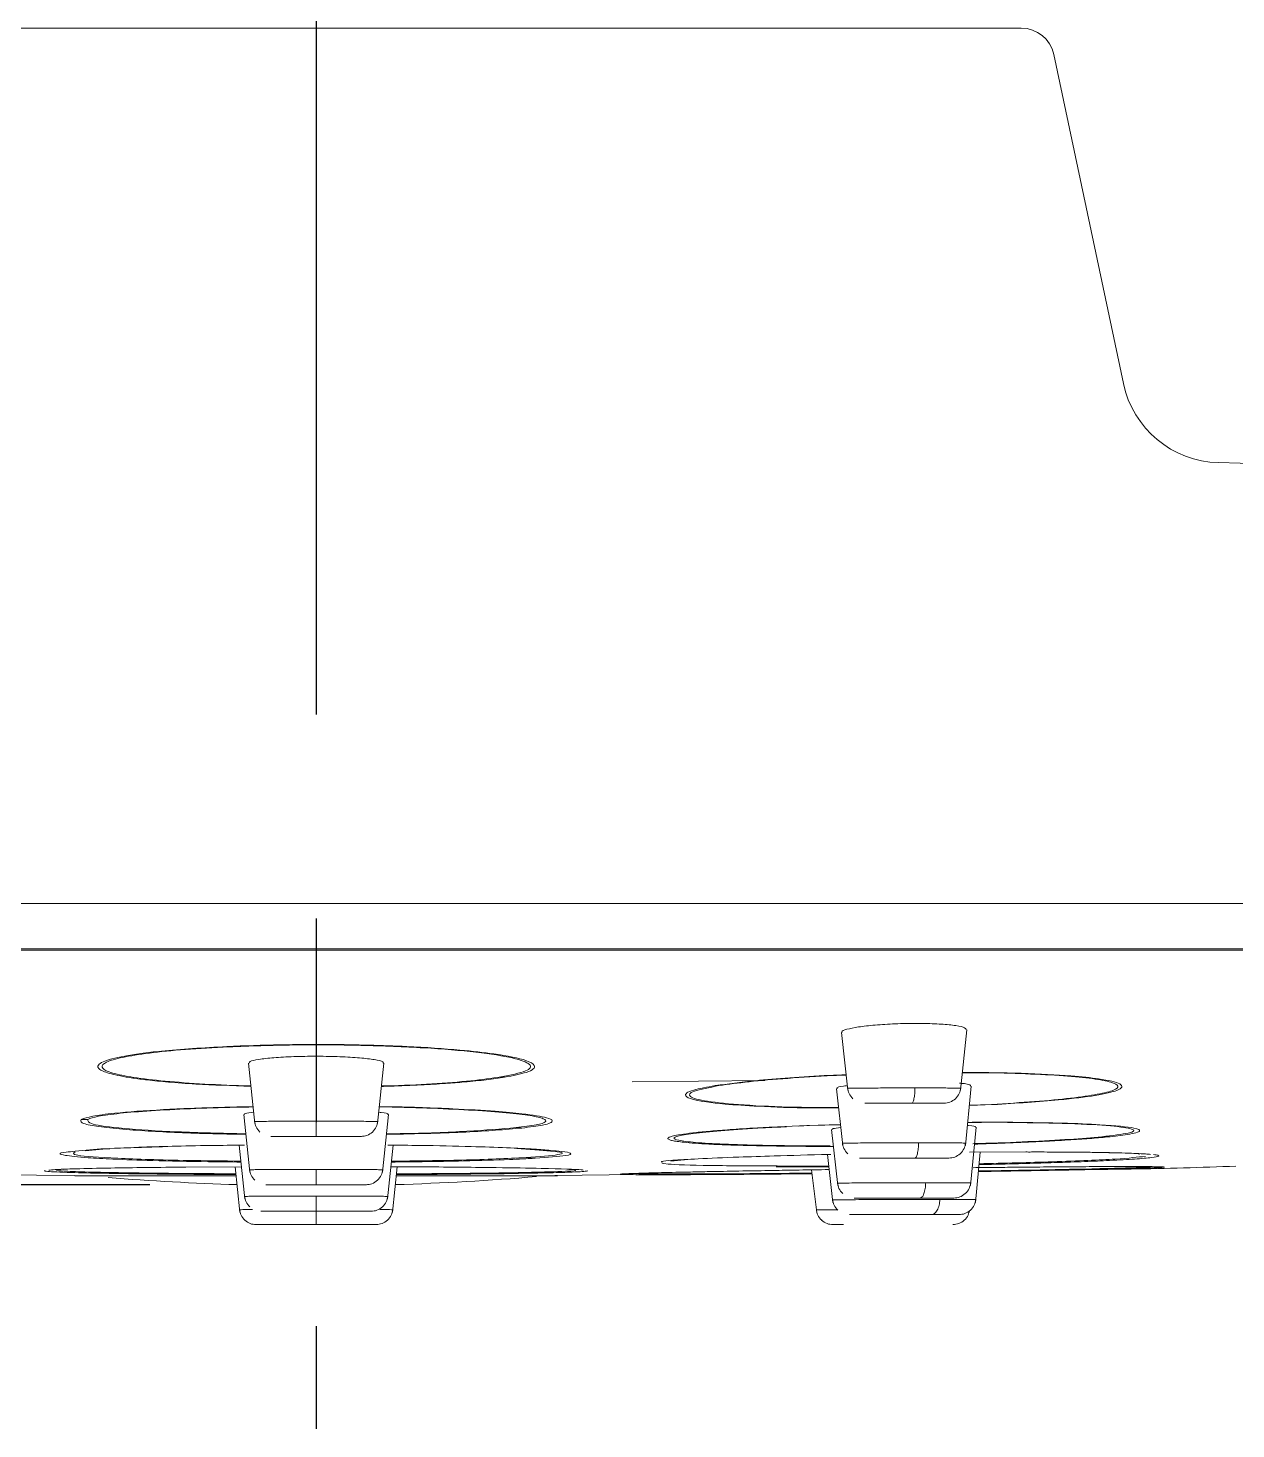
# Model space of a CAD drawing. Extents: x -6207 to -5787, y -4608 to -3937.
# Drawn here: x -5955.97 to -5948.71, y -4094.89 to -4086.47 of the extents above; entities that cross this region are included whole.
import ezdxf

# ---------------------------------------------------------------- set-up
doc = ezdxf.new("R2010")
doc.units = 0
doc.header["$LTSCALE"] = 7
doc.linetypes.add('CENTER', pattern=[2, 1.25, -0.25, 0.25, -0.25])
doc.layers.get('0').update_dxf_attribs({"color": 2, "linetype": 'CONTINUOUS'})
doc.layers.add('CL', color=1, linetype='CENTER')
doc.layers.add('D', color=2, linetype='CONTINUOUS')

msp = doc.modelspace()

# ---------------------------------------------------------------- linework, layer by layer
at = {"color": 7, "linetype": 'Continuous', "lineweight": 15}
for p, q in [((-5949.38819, -4088.60541), (-5949.80645, -4086.6282)), ((-5954.24, -4091.7296), (-5976.30946, -4091.7296)), ((-5932.17055, -4091.7296), (-5954.24, -4091.7296)), ((-5951.0821, -4092.50582), (-5951.04449, -4092.85241)), ((-5950.36705, -4092.85241), (-5950.33003, -4092.48858)), ((-5954.64696, -4092.68923), (-5954.60875, -4093.05265)), ((-5953.87125, -4093.05265), (-5953.83307, -4092.68945)), ((-5952.34001, -4092.80236), (-5951.54352, -4092.7928)), ((-5951.11266, -4092.84296), (-5951.0754, -4093.18383)), ((-5950.33814, -4093.18383), (-5950.30217, -4092.82739)), ((-5954.67504, -4092.99796), (-5954.63868, -4093.34381)), ((-5953.84132, -4093.34381), (-5953.80498, -4092.9981)), ((-5951.2908, -4093.06431), (-5951.08919, -4093.05766)), ((-5951.27506, -4093.06484), (-5951.08904, -4093.05902)), ((-5950.29498, -4093.04545), (-5950.29483, -4093.04481)), ((-5951.46664, -4093.07254), (-5951.2908, -4093.06431)), ((-5951.44669, -4093.07292), (-5951.41346, -4093.07137)), ((-5951.34354, -4093.06808), (-5951.27506, -4093.06484)), ((-5951.1424, -4093.08806), (-5951.105, -4093.42537)), ((-5950.30795, -4093.42537), (-5950.27299, -4093.07361)), ((-5955.68849, -4093.21881), (-5955.5342, -4093.20481)), ((-5955.62772, -4093.2169), (-5955.48053, -4093.20309)), ((-5955.48053, -4093.20309), (-5955.16311, -4093.19117)), ((-5954.70257, -4093.18202), (-5954.66874, -4093.50379)), ((-5953.81126, -4093.50379), (-5953.77742, -4093.18188)), ((-5953.03299, -4093.20183), (-5952.89904, -4093.21218)), ((-5950.31348, -4093.22472), (-5949.94001, -4093.223)), ((-5950.2879, -4093.22358), (-5949.97512, -4093.22152)), ((-5950.27759, -4093.52568), (-5950.24858, -4093.22441)), ((-5955.02343, -4093.3137), (-5954.68894, -4093.31165)), ((-5954.72738, -4093.31189), (-5954.69869, -4093.58485)), ((-5953.78132, -4093.58485), (-5953.75261, -4093.31181)), ((-5952.10864, -4093.27734), (-5951.98696, -4093.26632)), ((-5951.16746, -4093.23821), (-5951.13471, -4093.52568)), ((-5956.21336, -4093.35986), (-5955.6903, -4093.36496)), ((-5955.71023, -4093.325), (-5955.75886, -4093.32767)), ((-5952.80536, -4093.36484), (-5952.31398, -4093.35926)), ((-5952.72115, -4093.32767), (-5952.684, -4093.32972)), ((-5952.68137, -4093.33325), (-5952.69221, -4093.32886)), ((-5952.33077, -4093.35208), (-5952.3405, -4093.3518)), ((-5951.26232, -4093.33036), (-5951.23144, -4093.58685)), ((-5950.31439, -4093.58685), (-5950.31347, -4093.57665))]:
    msp.add_line(p, q, dxfattribs=at)
at = {"color": 8, "linetype": 'Continuous', "lineweight": 15}
for p, q in [((-5932.38948, -4092.00247), (-5976.09053, -4092.00247)), ((-5932.41765, -4092.01098), (-5976.06236, -4092.01098)), ((-5950.17135, -4092.93859), (-5950.31399, -4092.94453)), ((-5950.18122, -4092.93678), (-5950.31374, -4092.942)), ((-5951.15977, -4093.30571), (-5951.44065, -4093.30728)), ((-5955.69031, -4093.36598), (-5954.72169, -4093.36598)), ((-5953.75831, -4093.36598), (-5952.7897, -4093.36598))]:
    msp.add_line(p, q, dxfattribs=at)
at = {"color": 7, "linetype": 'Continuous', "lineweight": 15}
for centre, radius, start, end in [((-5950.00212, -4086.6696), 0.2, 11.944177, 90), ((-5948.80119, -4088.48123), 0.6, 191.944177, 268.552467), ((-5954.24, -4303.71282), 214.7003, 84.103541, 88.5524666), ((-5954.74919, -4092.47857), 0.1139, 256.106658, 261.557884), ((-5953.0875, -4092.34429), 0.43017, 264.451778, 267.403344), ((-5951.82529, -4092.39612), 0.42829, 267.90221, 270.863348), ((-5950.15772, -4092.83654), 0.10296, 256.804446, 262.391061), ((-5955.64335, -4092.44234), 0.58534, 269.203389, 272.987792), ((-5952.99136, -4092.61921), 0.46004, 264.094989, 268.525948), ((-5951.27954, -4092.96282), 0.10211, 263.668308, 272.514831), ((-5949.48291, -4092.69329), 0.43955, 265.448822, 269.783566), ((-5955.52106, -4092.77563), 0.42939, 268.247222, 275.41683), ((-5952.91751, -4092.82065), 0.44046, 262.030577, 269.289436), ((-5954.24, -4077.52629), 15.9, 265.488961, 268.28411), ((-5954.24, -4077.52629), 15.9, 271.71589, 274.780192), ((-5952.83353, -4092.90482), 0.44345, 262.043629, 269.875126)]:
    msp.add_arc(centre, radius, start, end, dxfattribs=at)
for points, knots in [([(-5950.00212, -4086.46961), (-5950.01587, -4086.46961), (-5950.0442, -4086.46961), (-5950.27996, -4086.46961), (-5950.67097, -4086.46961), (-5951.22206, -4086.46961), (-5951.78881, -4086.46961), (-5952.28722, -4086.46961), (-5952.79662, -4086.46961), (-5953.44917, -4086.46961), (-5954.23998, -4086.46961), (-5955.03092, -4086.46961), (-5955.82074, -4086.46961), (-5956.58025, -4086.46961), (-5957.25798, -4086.46961), (-5957.71816, -4086.46961), (-5958.00954, -4086.46961), (-5958.24043, -4086.46961), (-5958.43601, -4086.46961), (-5958.4642, -4086.46961), (-5958.47789, -4086.46961)], [0, 0, 0, 0, 0.0582484, 0.1199858, 0.18429, 0.2499586, 0.3156275, 0.3478168, 0.3800139, 0.4417517, 0.4999999, 0.5582485, 0.6199858, 0.6842901, 0.7499587, 0.8156275, 0.8478168, 0.8800141, 0.9417516, 1, 1, 1, 1]), ([(-5976.39824, -4091.7296), (-5976.38093, -4091.7296), (-5976.34571, -4091.7296), (-5976.05465, -4091.7296), (-5975.57204, -4091.7296), (-5974.87059, -4091.7296), (-5973.95101, -4091.7296), (-5972.81438, -4091.7296), (-5971.47062, -4091.7296), (-5969.93622, -4091.7296), (-5968.23426, -4091.7296), (-5966.3931, -4091.7296), (-5964.44487, -4091.7296), (-5962.4237, -4091.7296), (-5960.36385, -4091.7296), (-5958.29803, -4091.7296), (-5956.25607, -4091.7296), (-5954.24, -4091.7296), (-5952.22394, -4091.7296), (-5950.18197, -4091.7296), (-5948.11616, -4091.7296), (-5946.05631, -4091.7296), (-5944.03513, -4091.7296), (-5942.08691, -4091.7296), (-5940.24575, -4091.7296), (-5938.54379, -4091.7296), (-5937.00939, -4091.7296), (-5935.66563, -4091.7296), (-5934.529, -4091.7296), (-5933.60941, -4091.7296), (-5932.90797, -4091.7296), (-5932.42536, -4091.7296), (-5932.1343, -4091.7296), (-5932.09908, -4091.7296), (-5932.08176, -4091.7296)], [0, 0, 0, 0, 0.0286421, 0.0582483, 0.0887341, 0.1199938, 0.1519013, 0.1843126, 0.2170687, 0.25, 0.2829313, 0.3156874, 0.3480988, 0.3800062, 0.4112659, 0.4417517, 0.4713579, 0.5, 0.5286421, 0.5582484, 0.5887341, 0.6199937, 0.6519013, 0.6843126, 0.7170687, 0.75, 0.7829313, 0.8156874, 0.8480987, 0.8800063, 0.9112659, 0.9417517, 0.9713579, 1, 1, 1, 1]), ([(-5950.33345, -4092.48822), (-5950.33431, -4092.48418), (-5950.33624, -4092.47508), (-5950.38995, -4092.46317), (-5950.4785, -4092.45405), (-5950.5678, -4092.45076), (-5950.66204, -4092.4501), (-5950.76105, -4092.45216), (-5950.88266, -4092.45976), (-5950.98563, -4092.47141), (-5951.05424, -4092.48583), (-5951.08579, -4092.4978), (-5951.07925, -4092.50402), (-5951.07784, -4092.50536)], [0, 0, 0, 0, 0.08583435, 0.19310593, 0.29994181, 0.40618549, 0.43921359, 0.54496072, 0.65069686, 0.75673228, 0.86334289, 0.97047701, 1, 1, 1, 1]), ([(-5954.77654, -4092.58914), (-5954.67066, -4092.58513), (-5954.47251, -4092.57763), (-5954.09798, -4092.57569), (-5953.71669, -4092.58574), (-5953.38579, -4092.60767), (-5953.13226, -4092.63631), (-5952.97583, -4092.66875), (-5952.91211, -4092.70721), (-5952.94665, -4092.74252), (-5953.05798, -4092.76439), (-5953.10699, -4092.77401)], [0, 0, 0, 0, 0.1017509, 0.1904173, 0.3360251, 0.4505931, 0.5426567, 0.6767726, 0.7694343, 0.8985169, 1, 1, 1, 1]), ([(-5954.76591, -4092.59124), (-5954.63714, -4092.58661), (-5954.37985, -4092.57736), (-5953.96524, -4092.58028), (-5953.58286, -4092.59563), (-5953.26344, -4092.62226), (-5953.0412, -4092.65738), (-5952.93861, -4092.69681), (-5952.9558, -4092.73726), (-5953.07134, -4092.76071), (-5953.12909, -4092.77244)], [0, 0, 0, 0, 0.1251441, 0.2500377, 0.3749949, 0.4999063, 0.6249039, 0.7499486, 0.8750223, 1, 1, 1, 1]), ([(-5953.83839, -4092.6889), (-5953.8368, -4092.68727), (-5953.83086, -4092.68117), (-5953.86866, -4092.67066), (-5953.94758, -4092.65933), (-5954.06245, -4092.65123), (-5954.16607, -4092.64833), (-5954.27119, -4092.64766), (-5954.37692, -4092.64945), (-5954.49872, -4092.65615), (-5954.59004, -4092.66642), (-5954.64246, -4092.67791), (-5954.64221, -4092.68558), (-5954.64211, -4092.68873)], [0, 0, 0, 0, 0.0391145, 0.146298, 0.2534367, 0.3603056, 0.4667991, 0.4999783, 0.6061559, 0.7123243, 0.8186754, 0.9253865, 1, 1, 1, 1]), ([(-5950.30733, -4092.82687), (-5950.30727, -4092.8245), (-5950.30709, -4092.81851), (-5950.335, -4092.81242), (-5950.36921, -4092.81003), (-5950.37289, -4092.80978)], [0, 0, 0, 0, 0.3685308, 0.9320842, 1, 1, 1, 1]), ([(-5951.05265, -4092.82461), (-5951.05862, -4092.82535), (-5951.09227, -4092.82958), (-5951.11358, -4092.83602), (-5951.1086, -4092.84096), (-5951.10718, -4092.84237)], [0, 0, 0, 0, 0.1334936, 0.7536131, 1, 1, 1, 1]), ([(-5951.04606, -4092.8375), (-5951.04395, -4092.84954), (-5951.03958, -4092.87451), (-5951.02269, -4092.89348), (-5951.01394, -4092.90331)], [0, 0, 0, 0, 0.4819711, 1, 1, 1, 1]), ([(-5950.64073, -4092.83831), (-5950.64117, -4092.85009), (-5950.64208, -4092.87449), (-5950.64657, -4092.90496), (-5950.65277, -4092.92576), (-5950.6575, -4092.92835), (-5950.65978, -4092.92961)], [0, 0, 0, 0, 0.2411374, 0.4999431, 0.7587841, 1, 1, 1, 1]), ([(-5950.39769, -4092.90331), (-5950.38894, -4092.89348), (-5950.37205, -4092.87451), (-5950.36768, -4092.84954), (-5950.36557, -4092.8375)], [0, 0, 0, 0, 0.5180517, 1, 1, 1, 1]), ([(-5950.9419, -4092.92961), (-5950.94191, -4092.92961), (-5950.94213, -4092.92961), (-5950.90869, -4092.92961), (-5950.84433, -4092.92961), (-5950.75413, -4092.92961), (-5950.69116, -4092.92961), (-5950.65978, -4092.92961)], [0, 0, 0, 0, 0.0059113, 0.2547957, 0.5035228, 0.7526414, 1, 1, 1, 1]), ([(-5950.65978, -4092.92961), (-5950.62973, -4092.92961), (-5950.56937, -4092.92961), (-5950.5018, -4092.92961), (-5950.46234, -4092.92961), (-5950.46723, -4092.92961), (-5950.46967, -4092.92961)], [0, 0, 0, 0, 0.2486017, 0.4992969, 0.7495733, 1, 1, 1, 1]), ([(-5950.39769, -4092.90331), (-5950.40824, -4092.91117), (-5950.42861, -4092.92635), (-5950.45387, -4092.92853), (-5950.46605, -4092.92958)], [0, 0, 0, 0, 0.5179646, 1, 1, 1, 1]), ([(-5954.61597, -4092.98401), (-5954.636, -4092.98638), (-5954.67169, -4092.99061), (-5954.67032, -4092.99534), (-5954.66971, -4092.99741)], [0, 0, 0, 0, 0.561395, 1, 1, 1, 1]), ([(-5954.61031, -4093.03751), (-5954.60821, -4093.04955), (-5954.60384, -4093.07452), (-5954.58695, -4093.09349), (-5954.5782, -4093.10332)], [0, 0, 0, 0, 0.4819711, 1, 1, 1, 1]), ([(-5954.24, -4093.0383), (-5954.24, -4093.05008), (-5954.24, -4093.0745), (-5954.24, -4093.10497), (-5954.24, -4093.12574), (-5954.24, -4093.12834), (-5954.24, -4093.12959)], [0, 0, 0, 0, 0.2412793, 0.5000657, 0.7588018, 1, 1, 1, 1]), ([(-5953.90181, -4093.10332), (-5953.89306, -4093.09349), (-5953.87617, -4093.07452), (-5953.8718, -4093.04955), (-5953.8697, -4093.03751)], [0, 0, 0, 0, 0.5180289, 1, 1, 1, 1]), ([(-5953.81061, -4092.99751), (-5953.80911, -4092.99644), (-5953.80343, -4092.9924), (-5953.8244, -4092.9876), (-5953.85883, -4092.98471), (-5953.86407, -4092.98427)], [0, 0, 0, 0, 0.2337799, 0.8834893, 1, 1, 1, 1]), ([(-5950.32417, -4093.04538), (-5950.21314, -4093.04474), (-5950.09947, -4093.04407), (-5950.01218, -4093.04614), (-5950.01015, -4093.04619)], [0, 0, 0, 0, 0.9767248, 1, 1, 1, 1]), ([(-5950.32412, -4093.04495), (-5950.25008, -4093.04422), (-5950.12924, -4093.04301), (-5950.03265, -4093.04503), (-5949.99524, -4093.04581)], [0, 0, 0, 0, 0.6127108, 1, 1, 1, 1]), ([(-5954.51012, -4093.12959), (-5954.51028, -4093.12959), (-5954.51744, -4093.12959), (-5954.49337, -4093.12959), (-5954.43694, -4093.12959), (-5954.34573, -4093.12959), (-5954.27515, -4093.12959), (-5954.24, -4093.12959)], [0, 0, 0, 0, 0.0059252, 0.2548476, 0.5036186, 0.7527641, 1, 1, 1, 1]), ([(-5954.24, -4093.12959), (-5954.20489, -4093.12959), (-5954.13436, -4093.12959), (-5954.04307, -4093.12959), (-5953.98689, -4093.12959), (-5953.96239, -4093.12959), (-5953.96942, -4093.12959), (-5953.96944, -4093.12959)], [0, 0, 0, 0, 0.2483881, 0.498989, 0.7491673, 0.9995033, 1, 1, 1, 1]), ([(-5953.90181, -4093.10332), (-5953.91236, -4093.11118), (-5953.93273, -4093.12636), (-5953.95799, -4093.12854), (-5953.97016, -4093.12959)], [0, 0, 0, 0, 0.51796461, 1, 1, 1, 1]), ([(-5951.08713, -4093.07652), (-5951.10591, -4093.0786), (-5951.13956, -4093.08234), (-5951.13769, -4093.08589), (-5951.13687, -4093.08746)], [0, 0, 0, 0, 0.5580498, 1, 1, 1, 1]), ([(-5950.27878, -4093.07368), (-5950.27735, -4093.07277), (-5950.27209, -4093.06945), (-5950.29163, -4093.06604), (-5950.3234, -4093.06447), (-5950.32608, -4093.06434)], [0, 0, 0, 0, 0.2562052, 0.9371659, 1, 1, 1, 1]), ([(-5955.5342, -4093.20481), (-5955.46186, -4093.20133), (-5955.28568, -4093.19286), (-5954.97651, -4093.18474), (-5954.73951, -4093.1824), (-5954.66984, -4093.18171)], [0, 0, 0, 0, 0.3296891, 0.8029355, 1, 1, 1, 1]), ([(-5953.81011, -4093.18149), (-5953.74528, -4093.18215), (-5953.56434, -4093.18399), (-5953.24387, -4093.19145), (-5952.95917, -4093.20204), (-5952.86069, -4093.21115), (-5952.83057, -4093.21394)], [0, 0, 0, 0, 0.1457513, 0.406735, 0.818528, 1, 1, 1, 1]), ([(-5951.07713, -4093.1675), (-5951.07502, -4093.17954), (-5951.07065, -4093.20451), (-5951.05376, -4093.22348), (-5951.04501, -4093.2333)], [0, 0, 0, 0, 0.4819711, 1, 1, 1, 1]), ([(-5950.61881, -4093.16831), (-5950.61935, -4093.18008), (-5950.62048, -4093.20449), (-5950.62607, -4093.23495), (-5950.63376, -4093.25575), (-5950.63965, -4093.25835), (-5950.64249, -4093.2596)], [0, 0, 0, 0, 0.2411394, 0.4999403, 0.7587722, 1, 1, 1, 1]), ([(-5950.36864, -4093.2333), (-5950.35989, -4093.22348), (-5950.343, -4093.20451), (-5950.33863, -4093.17954), (-5950.33653, -4093.1675)], [0, 0, 0, 0, 0.5180289, 1, 1, 1, 1]), ([(-5949.94001, -4093.223), (-5949.94587, -4093.22327), (-5949.95758, -4093.2238), (-5949.96927, -4093.22228), (-5949.97512, -4093.22152)], [0, 0, 0, 0, 0.5000164, 1, 1, 1, 1]), ([(-5949.94001, -4093.223), (-5949.88948, -4093.22307), (-5949.78776, -4093.2232), (-5949.65935, -4093.22417), (-5949.54962, -4093.22557), (-5949.45763, -4093.22723), (-5949.37645, -4093.22935), (-5949.30832, -4093.23181), (-5949.25541, -4093.2344), (-5949.23385, -4093.23634), (-5949.22437, -4093.23719)], [0, 0, 0, 0, 0.1461952, 0.2942714, 0.4150274, 0.5360896, 0.6597685, 0.7822184, 0.9042108, 1, 1, 1, 1]), ([(-5949.51394, -4093.22632), (-5949.40883, -4093.22854), (-5949.3001, -4093.23083), (-5949.29044, -4093.23516), (-5949.29012, -4093.23531)], [0, 0, 0, 0, 0.9667709, 1, 1, 1, 1]), ([(-5955.84574, -4093.33227), (-5955.83669, -4093.3311), (-5955.81431, -4093.32821), (-5955.68731, -4093.32376), (-5955.44703, -4093.31818), (-5955.18425, -4093.3154), (-5955.02343, -4093.3137)], [0, 0, 0, 0, 0.1525766, 0.3772522, 0.6188679, 1, 1, 1, 1]), ([(-5953.79106, -4093.31162), (-5953.72365, -4093.31192), (-5953.49157, -4093.31292), (-5953.16832, -4093.31637), (-5952.83433, -4093.32229), (-5952.6548, -4093.32789), (-5952.63767, -4093.33157), (-5952.63463, -4093.33222)], [0, 0, 0, 0, 0.1122684, 0.3865366, 0.6064827, 0.9302848, 1, 1, 1, 1]), ([(-5952.16605, -4093.28113), (-5952.1493, -4093.27839), (-5952.11609, -4093.27295), (-5951.93848, -4093.26348), (-5951.73135, -4093.25464), (-5951.46236, -4093.2459), (-5951.27354, -4093.24013), (-5951.15046, -4093.23783), (-5951.14665, -4093.23776)], [0, 0, 0, 0, 0.1895577, 0.3759277, 0.6012456, 0.7654905, 0.9927397, 1, 1, 1, 1]), ([(-5951.44065, -4093.30728), (-5951.44643, -4093.30871), (-5951.45801, -4093.31158), (-5951.46967, -4093.31243), (-5951.4755, -4093.31286)], [0, 0, 0, 0, 0.4999735, 1, 1, 1, 1]), ([(-5950.97426, -4093.2596), (-5950.97564, -4093.2596), (-5950.97841, -4093.2596), (-5950.93004, -4093.2596), (-5950.85083, -4093.2596), (-5950.74824, -4093.2596), (-5950.67765, -4093.2596), (-5950.64249, -4093.2596)], [0, 0, 0, 0, 0.200289, 0.4005458, 0.6006707, 0.8011058, 1, 1, 1, 1]), ([(-5950.64249, -4093.2596), (-5950.60943, -4093.2596), (-5950.54301, -4093.2596), (-5950.46786, -4093.2596), (-5950.4489, -4093.2596), (-5950.43943, -4093.2596)], [0, 0, 0, 0, 0.3315499, 0.6660604, 1, 1, 1, 1]), ([(-5950.36864, -4093.2333), (-5950.37919, -4093.24117), (-5950.39955, -4093.25637), (-5950.42482, -4093.25855), (-5950.437, -4093.2596)], [0, 0, 0, 0, 0.5180449, 1, 1, 1, 1]), ([(-5950.29017, -4093.31732), (-5950.24846, -4093.31686), (-5950.16204, -4093.31592), (-5950.03605, -4093.31471), (-5949.89227, -4093.31336), (-5949.73397, -4093.31209), (-5949.58474, -4093.31114), (-5949.45624, -4093.31063), (-5949.35009, -4093.31042), (-5949.23481, -4093.31075), (-5949.16546, -4093.31171), (-5949.13861, -4093.31309), (-5949.14156, -4093.31384), (-5949.14243, -4093.31405)], [0, 0, 0, 0, 0.0633187, 0.1311773, 0.1994807, 0.30048, 0.4099475, 0.4925552, 0.5889503, 0.6878244, 0.8669, 0.960823, 1, 1, 1, 1]), ([(-5949.56542, -4093.32815), (-5949.49051, -4093.32746), (-5949.20578, -4093.32484), (-5948.92117, -4093.31553), (-5948.71144, -4093.30867)], [0, 0, 0, 0, 0.2630932, 1, 1, 1, 1]), ([(-5955.78779, -4093.32886), (-5955.78766, -4093.32878), (-5955.78647, -4093.32805), (-5955.76894, -4093.32731), (-5955.75332, -4093.32664)], [0, 0, 0, 0, 0.1090712, 1, 1, 1, 1]), ([(-5954.64037, -4093.3275), (-5954.63826, -4093.33954), (-5954.63389, -4093.36451), (-5954.617, -4093.38348), (-5954.60825, -4093.39331)], [0, 0, 0, 0, 0.4819711, 1, 1, 1, 1]), ([(-5954.24, -4093.32831), (-5954.24, -4093.34008), (-5954.24, -4093.36449), (-5954.24, -4093.39495), (-5954.24, -4093.41576), (-5954.24, -4093.41835), (-5954.24, -4093.4196)], [0, 0, 0, 0, 0.2411382, 0.4999435, 0.7587743, 1, 1, 1, 1]), ([(-5953.87175, -4093.39331), (-5953.8823, -4093.40116), (-5953.90267, -4093.41634), (-5953.92793, -4093.41854), (-5953.94011, -4093.4196)], [0, 0, 0, 0, 0.5179361, 1, 1, 1, 1]), ([(-5953.87175, -4093.39331), (-5953.863, -4093.38348), (-5953.84611, -4093.36451), (-5953.84174, -4093.33954), (-5953.83964, -4093.3275)], [0, 0, 0, 0, 0.5180289, 1, 1, 1, 1]), ([(-5953.41001, -4093.35633), (-5953.45483, -4093.3568), (-5953.55978, -4093.35791), (-5953.6855, -4093.35841), (-5953.75754, -4093.35869)], [0, 0, 0, 0, 0.42698324, 1, 1, 1, 1]), ([(-5952.40609, -4093.35726), (-5952.40871, -4093.35706), (-5952.41736, -4093.3564), (-5952.40069, -4093.35497), (-5952.36287, -4093.35313), (-5952.30896, -4093.35121), (-5952.24195, -4093.34926), (-5952.16711, -4093.34734), (-5952.07877, -4093.34522), (-5951.97692, -4093.34303), (-5951.84476, -4093.34034), (-5951.68515, -4093.3374), (-5951.50801, -4093.33428), (-5951.33559, -4093.33143), (-5951.21796, -4093.32967), (-5951.15714, -4093.32877)], [0, 0, 0, 0, 0.0427882, 0.1407677, 0.2206756, 0.3048974, 0.3708557, 0.4399418, 0.506987, 0.5764487, 0.6489633, 0.7505038, 0.8411896, 0.9178903, 1, 1, 1, 1]), ([(-5951.25953, -4093.35356), (-5951.28441, -4093.35382), (-5951.34906, -4093.35449), (-5951.44166, -4093.35539), (-5951.5373, -4093.35624), (-5951.62126, -4093.35693), (-5951.71296, -4093.35764), (-5951.81036, -4093.35836), (-5951.91104, -4093.35895), (-5952.01204, -4093.35945), (-5952.09487, -4093.35974), (-5952.13883, -4093.35977), (-5952.15277, -4093.35978)], [0, 0, 0, 0, 0.0680039, 0.1766834, 0.2621056, 0.3458863, 0.4284444, 0.5468054, 0.6627044, 0.7781691, 0.9296581, 1, 1, 1, 1]), ([(-5952.00356, -4093.35935), (-5951.9913, -4093.35932), (-5951.93062, -4093.35914), (-5951.81695, -4093.35839), (-5951.63389, -4093.3571), (-5951.45529, -4093.35557), (-5951.31066, -4093.35407), (-5951.25953, -4093.35354)], [0, 0, 0, 0, 0.06558898, 0.32451458, 0.49756434, 0.82236995, 1, 1, 1, 1]), ([(-5949.4228, -4093.32486), (-5949.42858, -4093.32501), (-5949.47387, -4093.32626), (-5949.57332, -4093.32839), (-5949.71338, -4093.33127), (-5949.85072, -4093.33389), (-5949.99179, -4093.33636), (-5950.12734, -4093.33864), (-5950.2183, -4093.34006), (-5950.25978, -4093.34071)], [0, 0, 0, 0, 0.0317464, 0.248568, 0.4139016, 0.577162, 0.7296734, 0.8767217, 1, 1, 1, 1]), ([(-5954.54012, -4093.4196), (-5954.5403, -4093.4196), (-5954.54832, -4093.4196), (-5954.52147, -4093.4196), (-5954.45881, -4093.4196), (-5954.35744, -4093.4196), (-5954.27904, -4093.4196), (-5954.24, -4093.4196)], [0, 0, 0, 0, 0.005938, 0.2548922, 0.5036785, 0.7528692, 1, 1, 1, 1]), ([(-5954.24, -4093.4196), (-5954.201, -4093.4196), (-5954.12264, -4093.4196), (-5954.02121, -4093.4196), (-5953.95877, -4093.4196), (-5953.93156, -4093.4196), (-5953.93937, -4093.4196), (-5953.93939, -4093.4196)], [0, 0, 0, 0, 0.24832636, 0.49896802, 0.74918362, 0.99955291, 1, 1, 1, 1]), ([(-5951.10693, -4093.40749), (-5951.10483, -4093.41954), (-5951.10046, -4093.44452), (-5951.08357, -4093.46349), (-5951.07482, -4093.47332)], [0, 0, 0, 0, 0.4821312, 1, 1, 1, 1]), ([(-5950.57643, -4093.4083), (-5950.57717, -4093.42008), (-5950.5787, -4093.4445), (-5950.58635, -4093.47497), (-5950.59688, -4093.49574), (-5950.60492, -4093.49834), (-5950.6088, -4093.49959)], [0, 0, 0, 0, 0.24127734, 0.500061, 0.75878588, 1, 1, 1, 1]), ([(-5950.33831, -4093.47332), (-5950.34886, -4093.48118), (-5950.36923, -4093.49636), (-5950.39449, -4093.49854), (-5950.40667, -4093.49959)], [0, 0, 0, 0, 0.5179646, 1, 1, 1, 1]), ([(-5950.33831, -4093.47332), (-5950.32956, -4093.46349), (-5950.31267, -4093.44452), (-5950.3083, -4093.41954), (-5950.3062, -4093.40749)], [0, 0, 0, 0, 0.5178688, 1, 1, 1, 1]), ([(-5954.70048, -4093.56749), (-5954.69837, -4093.57954), (-5954.69401, -4093.60452), (-5954.67711, -4093.6235), (-5954.66836, -4093.63332)], [0, 0, 0, 0, 0.4821312, 1, 1, 1, 1]), ([(-5954.67042, -4093.4875), (-5954.66832, -4093.49954), (-5954.66395, -4093.52451), (-5954.64706, -4093.54348), (-5954.63831, -4093.55331)], [0, 0, 0, 0, 0.4819711, 1, 1, 1, 1]), ([(-5954.24, -4093.48832), (-5954.24, -4093.50009), (-5954.24, -4093.52449), (-5954.24, -4093.55496), (-5954.24, -4093.57576), (-5954.24, -4093.57835), (-5954.24, -4093.57961)], [0, 0, 0, 0, 0.2411424, 0.4999491, 0.7587801, 1, 1, 1, 1]), ([(-5954.24, -4093.5683), (-5954.24, -4093.58008), (-5954.24, -4093.6045), (-5954.24, -4093.63497), (-5954.24, -4093.65574), (-5954.24, -4093.65834), (-5954.24, -4093.6596)], [0, 0, 0, 0, 0.24128321, 0.50006848, 0.75879586, 1, 1, 1, 1]), ([(-5953.8417, -4093.55331), (-5953.85225, -4093.56117), (-5953.87261, -4093.57635), (-5953.89787, -4093.57853), (-5953.91005, -4093.57958)], [0, 0, 0, 0, 0.5180054, 1, 1, 1, 1]), ([(-5953.87918, -4093.6596), (-5953.86718, -4093.65833), (-5953.84229, -4093.65571), (-5953.80978, -4093.63466), (-5953.78628, -4093.6039), (-5953.78173, -4093.57934), (-5953.77953, -4093.56749)], [0, 0, 0, 0, 0.241401, 0.5004256, 0.7591721, 1, 1, 1, 1]), ([(-5953.8417, -4093.55331), (-5953.83295, -4093.54348), (-5953.81606, -4093.52451), (-5953.81169, -4093.49954), (-5953.80958, -4093.4875)], [0, 0, 0, 0, 0.5180289, 1, 1, 1, 1]), ([(-5951.23368, -4093.56749), (-5951.23158, -4093.57954), (-5951.22722, -4093.60452), (-5951.21032, -4093.6235), (-5951.20157, -4093.63332)], [0, 0, 0, 0, 0.4821206, 1, 1, 1, 1]), ([(-5951.1367, -4093.50751), (-5951.1346, -4093.51954), (-5951.13023, -4093.54452), (-5951.11334, -4093.56349), (-5951.10459, -4093.57331)], [0, 0, 0, 0, 0.48197112, 1, 1, 1, 1]), ([(-5951.00663, -4093.49959), (-5951.00456, -4093.49959), (-5951.00042, -4093.49959), (-5950.9369, -4093.49959), (-5950.8419, -4093.49959), (-5950.72444, -4093.49959), (-5950.64724, -4093.49959), (-5950.6088, -4093.49959)], [0, 0, 0, 0, 0.2003057, 0.4005853, 0.6007259, 0.8011925, 1, 1, 1, 1]), ([(-5950.6088, -4093.49959), (-5950.57308, -4093.49959), (-5950.50129, -4093.49959), (-5950.43245, -4093.49959), (-5950.40094, -4093.49959), (-5950.40784, -4093.49959), (-5950.40868, -4093.49959)], [0, 0, 0, 0, 0.3167947, 0.6365367, 0.9557295, 1, 1, 1, 1]), ([(-5950.4911, -4093.50832), (-5950.49224, -4093.52009), (-5950.49461, -4093.5445), (-5950.50637, -4093.57496), (-5950.52257, -4093.59577), (-5950.53493, -4093.59834), (-5950.5409, -4093.59959)], [0, 0, 0, 0, 0.2411517, 0.4999555, 0.7588063, 1, 1, 1, 1]), ([(-5950.30798, -4093.57331), (-5950.29923, -4093.56349), (-5950.28235, -4093.54452), (-5950.27798, -4093.51954), (-5950.27587, -4093.50751)], [0, 0, 0, 0, 0.51802888, 1, 1, 1, 1]), ([(-5954.6685, -4093.63313), (-5954.65812, -4093.64095), (-5954.63799, -4093.65611), (-5954.61295, -4093.65846), (-5954.60082, -4093.6596)], [0, 0, 0, 0, 0.5159935, 1, 1, 1, 1]), ([(-5954.57012, -4093.57961), (-5954.57032, -4093.57961), (-5954.57911, -4093.57961), (-5954.54962, -4093.57961), (-5954.48066, -4093.57961), (-5954.36916, -4093.57961), (-5954.28293, -4093.57961), (-5954.24, -4093.57961)], [0, 0, 0, 0, 0.0059463, 0.2549211, 0.5037344, 0.7529547, 1, 1, 1, 1]), ([(-5954.24, -4093.57961), (-5954.19711, -4093.57961), (-5954.11092, -4093.57961), (-5953.99933, -4093.57961), (-5953.93068, -4093.57961), (-5953.90066, -4093.57961), (-5953.90932, -4093.57961), (-5953.90933, -4093.57961)], [0, 0, 0, 0, 0.2482763, 0.4989608, 0.7492059, 0.9995964, 1, 1, 1, 1]), ([(-5951.20171, -4093.63313), (-5951.19132, -4093.64095), (-5951.17119, -4093.65611), (-5951.14615, -4093.65846), (-5951.13403, -4093.6596)], [0, 0, 0, 0, 0.5159935, 1, 1, 1, 1]), ([(-5951.03418, -4093.59959), (-5951.0236, -4093.59959), (-5951.00246, -4093.59959), (-5950.9119, -4093.59959), (-5950.79409, -4093.59959), (-5950.66036, -4093.59959), (-5950.5806, -4093.59959), (-5950.5409, -4093.59959)], [0, 0, 0, 0, 0.2003172, 0.4006128, 0.6007725, 0.8012558, 1, 1, 1, 1]), ([(-5950.5409, -4093.59959), (-5950.50633, -4093.59959), (-5950.43688, -4093.59959), (-5950.37656, -4093.59959), (-5950.37776, -4093.59959), (-5950.37837, -4093.59959)], [0, 0, 0, 0, 0.33139782, 0.66598536, 1, 1, 1, 1]), ([(-5950.4123, -4093.6596), (-5950.40027, -4093.65834), (-5950.37534, -4093.65574), (-5950.34321, -4093.63453), (-5950.32268, -4093.6097), (-5950.31886, -4093.59194), (-5950.31775, -4093.58676)], [0, 0, 0, 0, 0.27888453, 0.57812908, 0.877025, 1, 1, 1, 1]), ([(-5950.30798, -4093.57331), (-5950.31853, -4093.58117), (-5950.3389, -4093.59635), (-5950.36416, -4093.59853), (-5950.37633, -4093.59959)], [0, 0, 0, 0, 0.5179317, 1, 1, 1, 1]), ([(-5954.60013, -4093.6596), (-5954.60036, -4093.6596), (-5954.60991, -4093.6596), (-5954.57776, -4093.6596), (-5954.50231, -4093.6596), (-5954.38068, -4093.6596), (-5954.28673, -4093.6596), (-5954.24, -4093.6596)], [0, 0, 0, 0, 0.0059672, 0.2553721, 0.5043207, 0.7534876, 1, 1, 1, 1]), ([(-5954.24, -4093.6596), (-5954.19325, -4093.6596), (-5954.09927, -4093.6596), (-5953.9777, -4093.6596), (-5953.90215, -4093.6596), (-5953.8707, -4093.6596), (-5953.87922, -4093.6596), (-5953.87923, -4093.6596)], [0, 0, 0, 0, 0.248116, 0.4987346, 0.7491002, 0.9998829, 1, 1, 1, 1]), ([(-5951.13071, -4093.6596), (-5951.13263, -4093.6596), (-5951.13614, -4093.6596), (-5951.09078, -4093.6596), (-5951.07023, -4093.6596)], [0, 0, 0, 0, 0.5469876, 1, 1, 1, 1])]:
    msp.add_open_spline(points, degree=3, knots=knots, dxfattribs=at)
at = {"color": 8, "linetype": 'Continuous', "lineweight": 15}
for points, knots in [([(-5954.6323, -4092.82866), (-5954.74655, -4092.8247), (-5954.92692, -4092.81846), (-5955.12465, -4092.80351), (-5955.24987, -4092.7912), (-5955.34485, -4092.77887), (-5955.41695, -4092.76673), (-5955.47348, -4092.75411), (-5955.51487, -4092.74114), (-5955.55039, -4092.72334), (-5955.55749, -4092.70311), (-5955.51668, -4092.67558), (-5955.42855, -4092.6519), (-5955.29455, -4092.631), (-5955.11143, -4092.60889), (-5954.91632, -4092.59738), (-5954.77654, -4092.58914)], [0, 0, 0, 0, 0.1144534, 0.180698, 0.2387206, 0.285856, 0.3332541, 0.3774034, 0.4217507, 0.4667824, 0.5547569, 0.6162455, 0.7331084, 0.7898679, 0.8494612, 1, 1, 1, 1]), ([(-5954.63259, -4092.82585), (-5954.65727, -4092.8253), (-5954.78025, -4092.82261), (-5954.97857, -4092.81145), (-5955.20882, -4092.79298), (-5955.38383, -4092.7693), (-5955.49538, -4092.74213), (-5955.53869, -4092.71285), (-5955.51113, -4092.68294), (-5955.4127, -4092.65405), (-5955.25066, -4092.62804), (-5955.03445, -4092.60586), (-5954.85543, -4092.59611), (-5954.76591, -4092.59124)], [0, 0, 0, 0, 0.02448796, 0.12203018, 0.21960233, 0.31715446, 0.41475757, 0.51238821, 0.60998987, 0.70754728, 0.80502691, 0.90249368, 1, 1, 1, 1]), ([(-5953.10699, -4092.77401), (-5953.14219, -4092.7792), (-5953.21237, -4092.78954), (-5953.33603, -4092.80171), (-5953.46841, -4092.81193), (-5953.61651, -4092.82066), (-5953.74762, -4092.82647), (-5953.83026, -4092.82871), (-5953.84776, -4092.82918)], [0, 0, 0, 0, 0.2014531, 0.4016622, 0.5523128, 0.7334153, 0.9435321, 1, 1, 1, 1]), ([(-5953.12909, -4092.77244), (-5953.1857, -4092.78042), (-5953.29894, -4092.79638), (-5953.53986, -4092.81374), (-5953.7276, -4092.8239), (-5953.8369, -4092.82602), (-5953.84745, -4092.82623)], [0, 0, 0, 0, 0.3218524, 0.6437445, 0.9656161, 1, 1, 1, 1]), ([(-5951.84097, -4092.82413), (-5951.7654, -4092.81414), (-5951.58856, -4092.79076), (-5951.29369, -4092.7675), (-5951.08832, -4092.7607), (-5951.05457, -4092.75959)], [0, 0, 0, 0, 0.3840438, 0.898756, 1, 1, 1, 1]), ([(-5951.81884, -4092.82437), (-5951.76224, -4092.81641), (-5951.64903, -4092.80048), (-5951.40895, -4092.78014), (-5951.2061, -4092.76651), (-5951.08077, -4092.7618), (-5951.05444, -4092.7608)], [0, 0, 0, 0, 0.30614, 0.6123581, 0.9185693, 1, 1, 1, 1]), ([(-5950.35629, -4092.74667), (-5950.31821, -4092.74662), (-5950.18157, -4092.74644), (-5949.97032, -4092.75261), (-5949.73996, -4092.76447), (-5949.56433, -4092.7818), (-5949.45277, -4092.80295), (-5949.40917, -4092.82674), (-5949.43621, -4092.85173), (-5949.53451, -4092.8766), (-5949.6966, -4092.89991), (-5949.91281, -4092.92086), (-5950.09174, -4092.93147), (-5950.18122, -4092.93678)], [0, 0, 0, 0, 0.0371965, 0.1334413, 0.2297108, 0.3259486, 0.4222447, 0.5185856, 0.6149074, 0.7112036, 0.8074534, 0.9037089, 1, 1, 1, 1]), ([(-5950.35606, -4092.74435), (-5950.23432, -4092.74557), (-5949.9875, -4092.74805), (-5949.71302, -4092.76337), (-5949.50434, -4092.78525), (-5949.38293, -4092.81492), (-5949.39748, -4092.85019), (-5949.5416, -4092.88331), (-5949.78474, -4092.91421), (-5950.03185, -4092.92979), (-5950.17135, -4092.93859)], [0, 0, 0, 0, 0.1203567, 0.2440272, 0.3386441, 0.4714864, 0.6196435, 0.735531, 0.8507002, 1, 1, 1, 1]), ([(-5951.10003, -4092.95855), (-5951.15537, -4092.95868), (-5951.33511, -4092.95911), (-5951.57041, -4092.95013), (-5951.82291, -4092.93375), (-5951.97529, -4092.91167), (-5952.03524, -4092.88279), (-5951.99973, -4092.85368), (-5951.88963, -4092.83319), (-5951.84097, -4092.82413)], [0, 0, 0, 0, 0.07184936, 0.23333942, 0.3625446, 0.55092159, 0.67933961, 0.85829197, 1, 1, 1, 1]), ([(-5951.10023, -4092.95671), (-5951.18701, -4092.95617), (-5951.40276, -4092.95482), (-5951.68318, -4092.94166), (-5951.90725, -4092.91962), (-5952.00934, -4092.89068), (-5951.9921, -4092.85765), (-5951.87658, -4092.83546), (-5951.81884, -4092.82437)], [0, 0, 0, 0, 0.11856401, 0.29477467, 0.47105801, 0.64737681, 0.82375427, 1, 1, 1, 1]), ([(-5950.64073, -4092.83831), (-5950.67351, -4092.83833), (-5950.74389, -4092.83838), (-5950.83564, -4092.8385), (-5950.90927, -4092.83873), (-5950.96508, -4092.83908), (-5951.01139, -4092.83951), (-5951.04138, -4092.83999), (-5951.04328, -4092.84026), (-5951.04414, -4092.84039)], [0, 0, 0, 0, 0.16435046, 0.35277568, 0.46557889, 0.59054117, 0.72766579, 0.87695336, 1, 1, 1, 1]), ([(-5950.3674, -4092.8397), (-5950.36689, -4092.83967), (-5950.36404, -4092.83949), (-5950.37677, -4092.8392), (-5950.40354, -4092.83883), (-5950.45405, -4092.83849), (-5950.53229, -4092.83831), (-5950.60648, -4092.83831), (-5950.64073, -4092.83831)], [0, 0, 0, 0, 0.0366542, 0.2032434, 0.3602579, 0.5076962, 0.7727671, 1, 1, 1, 1]), ([(-5955.65149, -4093.02762), (-5955.6336, -4093.02102), (-5955.59823, -4093.00798), (-5955.44003, -4092.98723), (-5955.18159, -4092.96823), (-5954.87983, -4092.95567), (-5954.68427, -4092.9519), (-5954.61947, -4092.95066)], [0, 0, 0, 0, 0.1902044, 0.3761529, 0.6393788, 0.8805167, 1, 1, 1, 1]), ([(-5955.61284, -4093.02688), (-5955.59583, -4093.0206), (-5955.56182, -4093.00804), (-5955.42636, -4092.99039), (-5955.24062, -4092.97492), (-5955.00093, -4092.96263), (-5954.78803, -4092.95499), (-5954.65382, -4092.953), (-5954.61928, -4092.95249)], [0, 0, 0, 0, 0.1870862, 0.3739882, 0.5609759, 0.7479748, 0.9351453, 1, 1, 1, 1]), ([(-5953.86068, -4092.95214), (-5953.84708, -4092.9523), (-5953.73321, -4092.95368), (-5953.53608, -4092.96036), (-5953.28737, -4092.97188), (-5953.08779, -4092.98695), (-5952.94381, -4093.00416), (-5952.86376, -4093.0228), (-5952.85245, -4093.04178), (-5952.90433, -4093.06034), (-5952.99391, -4093.07132), (-5953.03869, -4093.0768)], [0, 0, 0, 0, 0.016669, 0.1395818, 0.2624227, 0.3852907, 0.5082124, 0.6311507, 0.7541569, 0.8771225, 1, 1, 1, 1]), ([(-5953.86054, -4092.95071), (-5953.84057, -4092.95091), (-5953.6797, -4092.95253), (-5953.43257, -4092.96216), (-5953.16953, -4092.97696), (-5952.97012, -4092.99519), (-5952.84994, -4093.01468), (-5952.80666, -4093.03816), (-5952.84901, -4093.05971), (-5952.95727, -4093.07332), (-5953.0032, -4093.07909)], [0, 0, 0, 0, 0.0235386, 0.1895963, 0.3240637, 0.432221, 0.5940199, 0.7073608, 0.8758503, 1, 1, 1, 1]), ([(-5954.66251, -4093.11715), (-5954.73894, -4093.1158), (-5954.96822, -4093.11176), (-5955.23499, -4093.09911), (-5955.45415, -4093.08259), (-5955.58428, -4093.06632), (-5955.66258, -4093.0476), (-5955.65522, -4093.03436), (-5955.65149, -4093.02762)], [0, 0, 0, 0, 0.1229286, 0.368796, 0.5130566, 0.6688392, 0.8316179, 1, 1, 1, 1]), ([(-5954.66281, -4093.11426), (-5954.80596, -4093.11063), (-5955.09401, -4093.10332), (-5955.41535, -4093.08233), (-5955.61384, -4093.05609), (-5955.61317, -4093.03662), (-5955.61284, -4093.02688)], [0, 0, 0, 0, 0.24747598, 0.49801141, 0.74882509, 1, 1, 1, 1]), ([(-5954.24, -4093.0383), (-5954.27865, -4093.0383), (-5954.36238, -4093.03829), (-5954.4601, -4093.03848), (-5954.52889, -4093.03881), (-5954.5734, -4093.0392), (-5954.60173, -4093.03956), (-5954.61293, -4093.04006), (-5954.61006, -4093.04006), (-5954.61006, -4093.04006)], [0, 0, 0, 0, 0.1993425, 0.4318767, 0.5612224, 0.6989704, 0.8451191, 0.9996772, 1, 1, 1, 1]), ([(-5953.86995, -4093.04006), (-5953.86994, -4093.04006), (-5953.86578, -4093.04006), (-5953.87886, -4093.03956), (-5953.9065, -4093.0392), (-5953.95122, -4093.03881), (-5954.01999, -4093.03848), (-5954.11771, -4093.03829), (-5954.20139, -4093.0383), (-5954.24, -4093.0383)], [0, 0, 0, 0, 0.000296, 0.1549681, 0.3012003, 0.4389977, 0.5683677, 0.8008484, 1, 1, 1, 1]), ([(-5950.01015, -4093.04619), (-5949.8932, -4093.04836), (-5949.65707, -4093.05275), (-5949.42277, -4093.06779), (-5949.3117, -4093.08712), (-5949.33068, -4093.1094), (-5949.45544, -4093.1241), (-5949.51779, -4093.13145)], [0, 0, 0, 0, 0.1969791, 0.3977014, 0.5984671, 0.7993486, 1, 1, 1, 1]), ([(-5949.99524, -4093.04581), (-5949.91211, -4093.04683), (-5949.72869, -4093.04909), (-5949.48159, -4093.0602), (-5949.31259, -4093.07659), (-5949.27488, -4093.09759), (-5949.33498, -4093.11615), (-5949.44121, -4093.128), (-5949.48457, -4093.13283)], [0, 0, 0, 0, 0.129221, 0.2850874, 0.5189658, 0.6837479, 0.8709145, 1, 1, 1, 1]), ([(-5953.0032, -4093.07909), (-5953.0534, -4093.08368), (-5953.19467, -4093.09659), (-5953.47611, -4093.1106), (-5953.7264, -4093.11533), (-5953.81748, -4093.11705)], [0, 0, 0, 0, 0.2596137, 0.7305669, 1, 1, 1, 1]), ([(-5953.03869, -4093.0768), (-5953.12972, -4093.08437), (-5953.31188, -4093.09951), (-5953.60808, -4093.11153), (-5953.7896, -4093.11345), (-5953.81714, -4093.11374)], [0, 0, 0, 0, 0.458697, 0.9178974, 1, 1, 1, 1]), ([(-5951.13118, -4093.1892), (-5951.1513, -4093.18927), (-5951.24377, -4093.18959), (-5951.40217, -4093.18847), (-5951.58997, -4093.18577), (-5951.75192, -4093.18139), (-5951.87359, -4093.1763), (-5951.96532, -4093.17067), (-5952.02712, -4093.16527), (-5952.07134, -4093.15978), (-5952.10069, -4093.15452), (-5952.1194, -4093.14892), (-5952.12746, -4093.1432), (-5952.12479, -4093.13723), (-5952.11161, -4093.13112), (-5952.07207, -4093.12082), (-5951.99078, -4093.10912), (-5951.85873, -4093.09664), (-5951.72928, -4093.08694), (-5951.60025, -4093.07857), (-5951.49989, -4093.07404), (-5951.46664, -4093.07254)], [0, 0, 0, 0, 0.0194203, 0.089256, 0.1629545, 0.2285964, 0.2938182, 0.343656, 0.3940453, 0.4332936, 0.4729998, 0.5112159, 0.5496184, 0.5884817, 0.6263228, 0.6644763, 0.7786114, 0.8351265, 0.8934447, 0.9646996, 1, 1, 1, 1]), ([(-5951.15095, -4093.18617), (-5951.16971, -4093.18625), (-5951.29346, -4093.18683), (-5951.4984, -4093.18424), (-5951.74552, -4093.17852), (-5951.93375, -4093.16905), (-5952.05295, -4093.15682), (-5952.10005, -4093.14226), (-5952.07176, -4093.12622), (-5951.96649, -4093.10927), (-5951.79182, -4093.09297), (-5951.61317, -4093.08046), (-5951.48277, -4093.07455), (-5951.44669, -4093.07292)], [0, 0, 0, 0, 0.0186974, 0.1233019, 0.2279237, 0.3324682, 0.4370828, 0.5417677, 0.646389, 0.7509639, 0.8554546, 0.9600094, 1, 1, 1, 1]), ([(-5949.51779, -4093.13145), (-5949.57855, -4093.1368), (-5949.70012, -4093.14751), (-5949.95827, -4093.16107), (-5950.16103, -4093.16981), (-5950.27961, -4093.17285), (-5950.2924, -4093.17317)], [0, 0, 0, 0, 0.3202863, 0.6407447, 0.9612319, 1, 1, 1, 1]), ([(-5949.48457, -4093.13283), (-5949.51932, -4093.13599), (-5949.58827, -4093.14225), (-5949.69927, -4093.1498), (-5949.79942, -4093.15568), (-5949.89378, -4093.16063), (-5950.00331, -4093.16573), (-5950.12996, -4093.17067), (-5950.22371, -4093.17406), (-5950.27623, -4093.17555), (-5950.28314, -4093.17575)], [0, 0, 0, 0, 0.1844634, 0.3660654, 0.4692535, 0.5719637, 0.7081503, 0.8433092, 0.9793893, 1, 1, 1, 1]), ([(-5954.69189, -4093.28361), (-5954.75762, -4093.28299), (-5954.95134, -4093.28116), (-5955.21811, -4093.27504), (-5955.45728, -4093.26668), (-5955.64717, -4093.25625), (-5955.77308, -4093.24216), (-5955.80164, -4093.22817), (-5955.70804, -4093.22042), (-5955.68849, -4093.21881)], [0, 0, 0, 0, 0.08597003, 0.25335135, 0.39931328, 0.51912152, 0.70422029, 0.93823612, 1, 1, 1, 1]), ([(-5954.6925, -4093.27777), (-5954.80117, -4093.27666), (-5955.09635, -4093.27366), (-5955.45911, -4093.26131), (-5955.72098, -4093.24327), (-5955.69942, -4093.22949), (-5955.68863, -4093.2226)], [0, 0, 0, 0, 0.1625454, 0.4415387, 0.72063, 1, 1, 1, 1]), ([(-5952.89904, -4093.21218), (-5952.86768, -4093.21436), (-5952.74837, -4093.22264), (-5952.74865, -4093.23943), (-5952.90199, -4093.25105), (-5952.97858, -4093.25686)], [0, 0, 0, 0, 0.1514141, 0.576107, 1, 1, 1, 1]), ([(-5952.83057, -4093.21394), (-5952.80767, -4093.21566), (-5952.73983, -4093.22073), (-5952.70154, -4093.23139), (-5952.7167, -4093.24608), (-5952.85049, -4093.25581), (-5952.92298, -4093.26108)], [0, 0, 0, 0, 0.1132034, 0.3354627, 0.639944, 1, 1, 1, 1]), ([(-5950.6188, -4093.16831), (-5950.65474, -4093.16834), (-5950.72958, -4093.16841), (-5950.82876, -4093.1685), (-5950.90943, -4093.1687), (-5950.97289, -4093.16902), (-5951.0291, -4093.16947), (-5951.06593, -4093.16994), (-5951.08043, -4093.17046), (-5951.07682, -4093.17046), (-5951.07681, -4093.17046)], [0, 0, 0, 0, 0.1621677, 0.3376031, 0.445352, 0.5662631, 0.7003288, 0.8475455, 0.99924, 1, 1, 1, 1]), ([(-5950.33684, -4093.16962), (-5950.3368, -4093.16961), (-5950.33342, -4093.16903), (-5950.34471, -4093.16935), (-5950.3698, -4093.16875), (-5950.4211, -4093.16852), (-5950.50262, -4093.16829), (-5950.58212, -4093.1683), (-5950.6188, -4093.16831)], [0, 0, 0, 0, 0.0023963, 0.1750303, 0.3377039, 0.4904326, 0.764887, 1, 1, 1, 1]), ([(-5952.92298, -4093.26108), (-5952.97228, -4093.26358), (-5953.09102, -4093.26962), (-5953.32606, -4093.27649), (-5953.56994, -4093.28155), (-5953.72533, -4093.28295), (-5953.78811, -4093.28351)], [0, 0, 0, 0, 0.2367112, 0.5701115, 0.8262999, 1, 1, 1, 1]), ([(-5952.97858, -4093.25686), (-5953.09493, -4093.26244), (-5953.30523, -4093.27252), (-5953.63861, -4093.27654), (-5953.78757, -4093.27834)], [0, 0, 0, 0, 0.5532123, 1, 1, 1, 1]), ([(-5951.44065, -4093.30728), (-5951.59426, -4093.30667), (-5951.90159, -4093.30545), (-5952.17201, -4093.29658), (-5952.16474, -4093.28693), (-5952.1611, -4093.28211)], [0, 0, 0, 0, 0.3331223, 0.6664727, 1, 1, 1, 1]), ([(-5951.15909, -4093.31167), (-5951.19709, -4093.31194), (-5951.30748, -4093.31271), (-5951.40896, -4093.3128), (-5951.4755, -4093.31286)], [0, 0, 0, 0, 0.3442907, 1, 1, 1, 1]), ([(-5949.21152, -4093.31124), (-5949.23737, -4093.31325), (-5949.28907, -4093.31726), (-5949.66167, -4093.32638), (-5950.01567, -4093.3334), (-5950.23826, -4093.3364), (-5950.25939, -4093.33668)], [0, 0, 0, 0, 0.321856, 0.6438629, 0.9661986, 1, 1, 1, 1]), ([(-5949.20696, -4093.2386), (-5949.19667, -4093.24001), (-5949.17596, -4093.24287), (-5949.17221, -4093.24885), (-5949.20872, -4093.25634), (-5949.29415, -4093.26387), (-5949.38671, -4093.2697), (-5949.46367, -4093.27369), (-5949.54296, -4093.27733), (-5949.62119, -4093.28055), (-5949.71884, -4093.28424), (-5949.84854, -4093.2886), (-5950.02593, -4093.29364), (-5950.16674, -4093.29729), (-5950.24979, -4093.29894), (-5950.25576, -4093.29906)], [0, 0, 0, 0, 0.0807953, 0.1625559, 0.3048622, 0.4392439, 0.503346, 0.5690395, 0.6201839, 0.6705319, 0.7203476, 0.7959861, 0.8871329, 0.9918791, 1, 1, 1, 1]), ([(-5949.25533, -4093.24921), (-5949.30252, -4093.25448), (-5949.39691, -4093.26502), (-5949.77202, -4093.2821), (-5950.10253, -4093.29), (-5950.25525, -4093.29365)], [0, 0, 0, 0, 0.3497811, 0.6995536, 1, 1, 1, 1]), ([(-5949.14432, -4093.31498), (-5949.16045, -4093.3161), (-5949.19054, -4093.31818), (-5949.2964, -4093.32166), (-5949.38652, -4093.32394), (-5949.4228, -4093.32486)], [0, 0, 0, 0, 0.4082814, 0.7618465, 1, 1, 1, 1]), ([(-5949.41018, -4093.31951), (-5949.31765, -4093.31704), (-5949.19725, -4093.31382), (-5949.22831, -4093.31211), (-5949.2355, -4093.31172)], [0, 0, 0, 0, 0.7686216, 1, 1, 1, 1]), ([(-5954.72247, -4093.35859), (-5954.75695, -4093.35851), (-5954.96142, -4093.35802), (-5955.2363, -4093.35525), (-5955.53002, -4093.3511), (-5955.74048, -4093.34615), (-5955.86489, -4093.34055), (-5955.87068, -4093.33654), (-5955.87306, -4093.33489)], [0, 0, 0, 0, 0.0491632, 0.2915461, 0.4512217, 0.6271796, 0.8465301, 1, 1, 1, 1]), ([(-5954.72297, -4093.35387), (-5954.73834, -4093.35382), (-5954.87051, -4093.35336), (-5955.09646, -4093.35146), (-5955.37762, -4093.34823), (-5955.59578, -4093.3441), (-5955.74955, -4093.33937), (-5955.78363, -4093.33585), (-5955.80068, -4093.33408)], [0, 0, 0, 0, 0.025646, 0.2205124, 0.4153464, 0.6101644, 0.8050624, 1, 1, 1, 1]), ([(-5954.24, -4093.32831), (-5954.28175, -4093.3283), (-5954.37223, -4093.32827), (-5954.47789, -4093.32847), (-5954.55225, -4093.3288), (-5954.60054, -4093.32919), (-5954.63065, -4093.32955), (-5954.64422, -4093.33005), (-5954.64012, -4093.33005), (-5954.64011, -4093.33005)], [0, 0, 0, 0, 0.1991791, 0.4316714, 0.561031, 0.6988224, 0.8450424, 0.9996992, 1, 1, 1, 1]), ([(-5953.83989, -4093.33005), (-5953.83989, -4093.33005), (-5953.83648, -4093.33005), (-5953.84905, -4093.32955), (-5953.87958, -4093.32919), (-5953.92781, -4093.3288), (-5954.00223, -4093.32847), (-5954.10785, -4093.32827), (-5954.19829, -4093.3283), (-5954.24, -4093.32831)], [0, 0, 0, 0, 0.0002714, 0.1550337, 0.3013343, 0.4391715, 0.5685535, 0.800988, 1, 1, 1, 1]), ([(-5952.89491, -4093.344), (-5952.96257, -4093.34558), (-5953.09795, -4093.34875), (-5953.38374, -4093.35203), (-5953.60906, -4093.35387), (-5953.74163, -4093.35426), (-5953.75708, -4093.3543)], [0, 0, 0, 0, 0.3189981, 0.6383546, 0.9578337, 1, 1, 1, 1]), ([(-5952.83449, -4093.34827), (-5952.93143, -4093.35033), (-5953.08707, -4093.35363), (-5953.32157, -4093.35559), (-5953.41001, -4093.35633)], [0, 0, 0, 0, 0.6228393, 1, 1, 1, 1]), ([(-5952.684, -4093.32972), (-5952.6786, -4093.33234), (-5952.66782, -4093.33758), (-5952.81926, -4093.34186), (-5952.89491, -4093.344)], [0, 0, 0, 0, 0.5005168, 1, 1, 1, 1]), ([(-5952.60766, -4093.33659), (-5952.62657, -4093.33915), (-5952.65714, -4093.3433), (-5952.78552, -4093.3469), (-5952.83449, -4093.34827)], [0, 0, 0, 0, 0.6185077, 1, 1, 1, 1]), ([(-5952.15277, -4093.35978), (-5952.17328, -4093.35981), (-5952.23231, -4093.35988), (-5952.30244, -4093.35963), (-5952.36649, -4093.35904), (-5952.38765, -4093.35838), (-5952.39829, -4093.35804)], [0, 0, 0, 0, 0.15703849, 0.45193462, 0.72450166, 1, 1, 1, 1]), ([(-5951.26003, -4093.34946), (-5951.30537, -4093.35), (-5951.55247, -4093.35297), (-5951.92067, -4093.35512), (-5952.26472, -4093.35565), (-5952.30439, -4093.35335), (-5952.32245, -4093.3523)], [0, 0, 0, 0, 0.0734815, 0.4003944, 0.7269964, 1, 1, 1, 1]), ([(-5950.57641, -4093.4083), (-5950.61684, -4093.40834), (-5950.69433, -4093.40842), (-5950.82741, -4093.40852), (-5950.94008, -4093.40884), (-5951.02685, -4093.40935), (-5951.08132, -4093.40994), (-5951.10701, -4093.41033), (-5951.10478, -4093.41056), (-5951.10425, -4093.41061)], [0, 0, 0, 0, 0.1633473, 0.3131406, 0.5211344, 0.6487004, 0.7916231, 0.9498938, 1, 1, 1, 1]), ([(-5950.30792, -4093.40961), (-5950.30725, -4093.40946), (-5950.30593, -4093.40915), (-5950.32852, -4093.4088), (-5950.37479, -4093.40845), (-5950.45538, -4093.4083), (-5950.53821, -4093.4083), (-5950.57641, -4093.4083)], [0, 0, 0, 0, 0.1731403, 0.3362671, 0.4893868, 0.7644694, 1, 1, 1, 1]), ([(-5954.24, -4093.48832), (-5954.28827, -4093.48834), (-5954.38482, -4093.48839), (-5954.51663, -4093.48876), (-5954.60838, -4093.48908), (-5954.65708, -4093.48952), (-5954.6754, -4093.49006), (-5954.67017, -4093.49006), (-5954.67016, -4093.49006)], [0, 0, 0, 0, 0.2140793, 0.4281897, 0.6603073, 0.8167403, 0.999721, 1, 1, 1, 1]), ([(-5953.80983, -4093.49006), (-5953.81323, -4093.48989), (-5953.81952, -4093.48957), (-5953.87256, -4093.48909), (-5953.96248, -4093.48875), (-5954.09491, -4093.48839), (-5954.19171, -4093.48834), (-5954.24, -4093.48832)], [0, 0, 0, 0, 0.18227231, 0.33833924, 0.57024201, 0.78559859, 1, 1, 1, 1]), ([(-5950.49108, -4093.50832), (-5950.53384, -4093.50834), (-5950.62155, -4093.5084), (-5950.75004, -4093.50869), (-5950.85651, -4093.50898), (-5950.9418, -4093.50931), (-5951.0193, -4093.50963), (-5951.08224, -4093.51012), (-5951.11968, -4093.51051), (-5951.13972, -4093.51067), (-5951.13343, -4093.51081), (-5951.13197, -4093.51085)], [0, 0, 0, 0, 0.1556948, 0.3193485, 0.4160858, 0.5210851, 0.6340286, 0.7484872, 0.8629814, 0.9680831, 1, 1, 1, 1]), ([(-5950.27638, -4093.50918), (-5950.27626, -4093.50917), (-5950.27004, -4093.50877), (-5950.29867, -4093.50885), (-5950.37191, -4093.50837), (-5950.45142, -4093.50833), (-5950.49108, -4093.50832)], [0, 0, 0, 0, 0.0072113, 0.3551773, 0.678302, 1, 1, 1, 1]), ([(-5954.62229, -4093.56912), (-5954.6274, -4093.56913), (-5954.65778, -4093.56922), (-5954.68333, -4093.5695), (-5954.70711, -4093.57005), (-5954.70022, -4093.57005), (-5954.70021, -4093.57005)], [0, 0, 0, 0, 0.0852495, 0.5070069, 0.9992882, 1, 1, 1, 1]), ([(-5953.77978, -4093.57005), (-5953.78411, -4093.56988), (-5953.79214, -4093.56957), (-5953.82261, -4093.56922), (-5953.85289, -4093.56913), (-5953.85791, -4093.56912)], [0, 0, 0, 0, 0.4932984, 0.9161053, 1, 1, 1, 1]), ([(-5951.10663, -4093.57055), (-5951.10671, -4093.57055), (-5951.13194, -4093.57055), (-5951.18088, -4093.57104), (-5951.23334, -4093.57129), (-5951.22786, -4093.57145), (-5951.22626, -4093.5715)], [0, 0, 0, 0, 0.0008704, 0.2763098, 0.7884001, 1, 1, 1, 1])]:
    msp.add_open_spline(points, degree=3, knots=knots, dxfattribs=at)
at = {"layer": 'CL', "color": 1, "linetype": 'CENTER', "ltscale": 0.7}
msp.add_line((-5954.24, -4084.46961), (-5954.24, -4094.88742), dxfattribs=at)
at = {"layer": 'D'}
msp.add_line((-5955.24, -4093.4196), (-5984.799, -4093.4196), dxfattribs=at)

doc.saveas('drawing.dxf')
